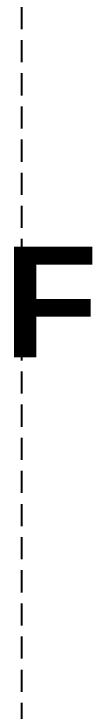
# Model space of a CAD drawing. Header units: metres. Extents: x 532643 to 533032, y 2673852 to 2674172.
# Drawn here: x 532814.85 to 532816.68, y 2674044.99 to 2674060.77 of the extents above; entities that cross this region are included whole.
import ezdxf
from ezdxf.enums import TextEntityAlignment as Align

# ---------------------------------------------------------------- set-up
doc = ezdxf.new("R2010")
doc.units = ezdxf.units.M
doc.header["$MEASUREMENT"] = 0
doc.linetypes.add('DASHED', pattern=[0.75, 0.5, -0.25])
doc.layers.add('IDT', color=7, linetype='Continuous')
doc.layers.add('Section Marking BL-01', color=2, linetype='Continuous')
doc.styles.add('BoldTextStyle', font='arialbd.ttf')

# ---------------------------------------------------------------- blocks, each defined once
blk = doc.blocks.new('IDT')
at = {"layer": 'IDT', "color": 243, "linetype": 'DASHED'}
blk.add_lwpolyline([(45.49999999962691, 32.58580025943296), (45.4999999996269, -4.032314963696315), (-1.30442248516332e-09, -4.032314963696308), (-1.304414354308392e-09, 32.58580025943297)], close=True, dxfattribs=at)

msp = doc.modelspace()

# ---------------------------------------------------------------- block references
at = {"layer": 'IDT', "color": 8, "rotation": 180}
msp.add_blockref('IDT', (532860.5312843673, 2674057.758854317), dxfattribs=at)

# ---------------------------------------------------------------- texts
at = {"layer": 'Section Marking BL-01', "color": 94, "true_color": 0x00a500, "style": 'BoldTextStyle'}
msp.add_text('F', height=2.5, dxfattribs=at).set_placement((532815.6852843686, 2674054.245668208), align=Align.MIDDLE_CENTER)

doc.saveas('drawing.dxf')
